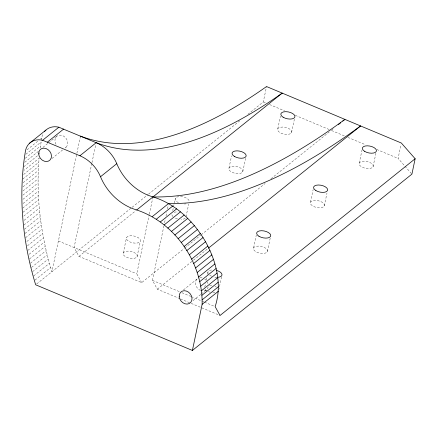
<?xml version="1.0" encoding="UTF-8"?>
<svg xmlns="http://www.w3.org/2000/svg" width="437" height="437" viewBox="0 0 437 437"><rect width="100%" height="100%" fill="white"/><g stroke="black" fill="none" stroke-linecap="round" stroke-linejoin="round"><path stroke-width="0.33" stroke-dasharray="2.19 1.64" d="M80.49 136.131L51.916 271.721C40.717 235.111 35.807 196.399 39.139 158.189L23.931 170.408M39.527 154.124L39.68 152.775M40.231 148.067L41.695 138.065A18.889 15.371 51.2 0 1 43.159 133.651M91.803 163.4L74.072 247.533L78.96 256.377L141.659 282.646L184.223 248.456M91.945 162.733L95.883 144.035M123.289 252.968L126.528 237.591M137.081 256.688A7.183 3.469 11.9 0 0 128.052 251.122A7.183 3.469 11.9 0 0 125.419 256.672A7.183 3.469 11.9 0 0 137.081 256.688L140.326 241.311A7.183 3.469 11.9 0 0 131.291 235.745A7.183 3.469 11.9 0 0 128.664 241.295A7.183 3.469 11.9 0 0 140.326 241.311M141.659 282.646L136.77 273.797L149.203 214.802M149.345 214.141L152.972 196.907M179.902 298.673L157.331 289.212L152.442 280.368L163.897 226.011M164.596 222.695L165.437 218.719M165.994 216.069L166.83 212.092M167.529 208.777L168.371 204.8M172.741 210.579L175.308 198.403M185.998 216.867L188.697 204.052M228.977 168.07L231.544 155.894M204.795 287.114L205.603 283.274M206.28 280.068L206.952 276.867M207.493 274.299L208.034 271.738M242.775 171.79A7.183 3.469 11.9 0 0 233.74 166.229A7.183 3.469 11.9 0 0 231.113 171.774A7.183 3.469 11.9 0 0 242.775 171.79L245.61 158.336M218.724 290.201L221.559 276.741M247.894 114.297L263.298 101.925L266.537 86.548M277.757 128.888L280.456 116.073M253.575 247.932L256.273 235.117M291.555 132.608A7.183 3.469 11.9 0 0 282.521 127.041A7.183 3.469 11.9 0 0 279.893 132.591A7.183 3.469 11.9 0 0 291.555 132.608L294.391 119.154M267.368 251.657A7.183 3.469 11.9 0 0 258.338 246.091A7.183 3.469 11.9 0 0 255.705 251.636A7.183 3.469 11.9 0 0 267.368 251.657L270.203 238.198M310.483 202.216L313.182 189.401M324.281 205.942A7.183 3.469 11.9 0 0 315.246 200.375A7.183 3.469 11.9 0 0 312.619 205.925A7.183 3.469 11.9 0 0 324.281 205.942L326.98 193.127M359.263 163.034L361.962 150.219M373.061 166.759A7.183 3.469 11.9 0 0 364.026 161.193A7.183 3.469 11.9 0 0 361.399 166.737A7.183 3.469 11.9 0 0 373.061 166.759L376.028 152.66M411.463 173.62L398.096 158.402L400.931 144.947M27.007 149.864L38.543 140.594M40.641 138.911L41.695 138.065M25.849 154.266L41.062 142.047M25.275 158.27L40.488 146.051M42.919 147.378L48.163 143.167M48.687 142.746L56.559 136.426M24.767 162.296L38.401 151.344M23.795 166.765L38.478 154.966M23.603 174.494L38.817 162.274M22.817 179.017L38.549 166.377M51.959 158.505L62.972 149.656M65.069 147.968L66.118 147.127M23.134 182.71L38.347 170.49M22.997 186.845L38.205 174.625M22.915 190.991L38.128 178.771M22.899 195.153L38.112 182.934M22.942 199.327L38.156 187.107M23.052 203.511L38.259 191.291M22.697 208.127L38.429 195.486M22.926 212.333L38.658 199.693M23.74 216.124L38.953 203.904M24.095 220.346L39.303 208.127M23.986 224.995L39.718 212.355M24.461 229.234L40.199 216.594M25.002 233.473L40.734 220.832M25.597 237.712L41.335 225.077M26.783 241.541L41.996 229.321M27.504 245.785L42.717 233.566M27.76 250.456L43.498 237.815M29.132 254.285L44.339 242.065M29.508 258.955L45.246 246.315M30.47 263.2L46.207 250.559M31.497 267.439L47.229 254.804M32.578 271.677L48.31 259.037M33.72 275.911L49.457 263.271M34.922 280.139L50.659 267.499M36.708 283.941L131.581 207.728M132.116 207.302L148.05 194.503M148.58 194.077L239.929 120.699M78.96 256.377L135.896 210.65M184.758 248.03L200.72 235.204M201.249 234.778L265.101 183.491M270.951 178.788L331.077 130.494M331.607 130.068L333.202 128.784M157.331 289.212L192.985 260.578M193.515 260.152L207.881 248.609M183.458 289.944L197.092 278.992M193.023 300.645L200.889 294.325M201.413 293.904L206.657 289.693M263.298 101.925L265.805 102.974M269.569 104.552L284.613 110.856M295.27 115.324L329.127 129.505M331.639 130.559L344.804 136.076M347.939 137.387L365.49 144.745M376.776 149.47L398.096 158.402M58.4 240.962L136.77 273.797M152.442 280.368L179.405 291.659M181.912 292.714L190.69 296.39M191.319 296.652L201.348 300.858M201.976 301.12L203.855 301.907M204.483 302.169L213.89 306.108M180.53 298.935L190.565 303.136M191.188 303.398L220.03 315.481M186.009 203.85A7.183 3.469 11.9 0 1 184.338 203.97M178.422 202.642A7.183 3.469 11.9 0 1 175.843 197.715A7.183 3.469 11.9 0 1 184.512 197.3A7.183 3.469 11.9 0 1 189.106 202.129M217.063 277.304A7.183 3.469 11.9 0 1 214.021 276.954M211.683 276.211A7.183 3.469 11.9 0 1 208.979 274.551M208.198 273.589A7.183 3.469 11.9 0 1 212.224 269.908M185.233 218.271A7.183 3.469 11.9 0 1 181.098 219.352M177.449 218.85A7.183 3.469 11.9 0 1 174.674 217.763M173.014 216.594A7.183 3.469 11.9 0 1 171.91 214.676M174.183 212.284A7.183 3.469 11.9 0 1 178.034 212M214.966 292.626A7.183 3.469 11.9 0 1 212.622 292.626M210.175 292.184A7.183 3.469 11.9 0 1 208.438 291.588M206.925 290.823A7.183 3.469 11.9 0 1 204.958 288.966M209.558 285.274A7.183 3.469 11.9 0 1 212.606 285.623M214.944 286.366A7.183 3.469 11.9 0 1 216.457 287.136M208.149 286.967A7.183 5.845 51.2 0 1 203.888 290.982M200.578 290.49A7.183 5.845 51.2 0 1 195.59 284.269A7.183 5.845 51.2 0 1 198.36 278.134M199.862 277.697A7.183 5.845 51.2 0 1 202.621 277.981M204.751 279.079A7.183 5.845 51.2 0 1 206.133 280.325M207.225 281.849A7.183 5.845 51.2 0 1 207.952 283.542M55.991 144.27A7.183 5.845 51.2 0 1 57.821 135.568A7.183 5.845 51.2 0 1 66.686 139.283A7.183 5.845 51.2 0 1 64.856 147.985"/><path stroke-width="0.66" d="M192.4 350.452L202.123 304.316C202.954 263.587 175.625 222.892 136.715 209.968A48.939 39.833 51.2 0 1 100.51 176.745A32.813 26.706 51.2 0 0 79.905 155.763L42.618 140.272A18.889 15.371 51.2 0 0 25.433 151.126C18.004 195.667 22.484 241.737 35.659 284.782L192.4 350.452L411.911 174.128L415.15 158.746L401.335 143.025L266.537 86.548A1056.666 340.543 -67.3 0 1 80.49 136.131M415.15 158.746L220.03 315.481L215.141 306.632C222.4 284.886 216.326 261.206 205.554 241.754C193.81 221.493 175.778 203.882 152.972 196.907A48.939 39.833 51.2 0 1 116.772 163.684A32.813 26.706 51.2 0 0 96.167 142.702L58.88 127.211A18.889 15.371 51.2 0 0 44.372 131.755M29.612 143.178L45.874 130.117M42.618 140.272L58.88 127.211M47.382 142.134L63.638 129.073M79.905 155.763L96.167 142.702A1056.666 340.543 -67.3 0 0 282.215 93.114L152.917 196.972M100.51 176.745L116.772 163.684M136.715 209.968L152.972 196.907A1311.3 422.606 -67.3 0 0 344.908 119.383L342.783 121.093M152.387 216.534L168.649 203.473A1311.3 422.606 -67.3 0 0 360.585 125.949L208.411 248.183M156.43 219.123L172.686 206.062M160.363 221.925L176.624 208.864M164.186 224.924L180.448 211.858M167.884 228.109L184.141 215.048M171.441 231.473L187.702 218.413M174.849 235.008L191.111 221.947M178.099 238.706L194.356 225.645M181.175 242.54L197.437 229.48M184.075 246.517L200.332 233.456M338.522 124.512L340.652 122.802M186.785 250.614L203.041 237.553M189.297 254.815L205.554 241.754M191.603 259.119L207.859 246.053M193.695 263.5L209.957 250.439M195.568 267.947L211.83 254.886M197.218 272.453L213.48 259.392M198.638 276.998L214.9 263.937M199.824 281.57L216.086 268.509M200.769 286.153L217.031 273.092M201.473 290.736L217.735 277.675M201.938 295.297L218.194 282.236M202.151 299.831L218.413 286.77M202.123 304.316L218.38 291.255M216.452 270.394A7.183 3.469 11.9 0 1 221.969 274.414A7.183 3.469 11.9 0 1 217.642 277.293M283.132 117.214A7.183 3.469 11.9 0 0 294.795 117.231A7.183 3.469 11.9 0 0 285.76 111.664A7.183 3.469 11.9 0 0 283.132 117.214M315.858 190.543A7.183 3.469 11.9 0 0 327.521 190.565A7.183 3.469 11.9 0 0 318.486 184.998A7.183 3.469 11.9 0 0 315.858 190.543M234.352 156.397A7.183 3.469 11.9 0 0 246.015 156.413A7.183 3.469 11.9 0 0 236.985 150.847A7.183 3.469 11.9 0 0 234.352 156.397M364.638 151.36A7.183 3.469 11.9 0 0 376.301 151.377A7.183 3.469 11.9 0 0 367.266 145.811A7.183 3.469 11.9 0 0 364.638 151.36M258.95 236.259A7.183 3.469 11.9 0 0 270.612 236.275A7.183 3.469 11.9 0 0 261.577 230.709A7.183 3.469 11.9 0 0 258.95 236.259M38.685 153.895A7.183 5.845 51.2 0 0 48.594 161.045A7.183 5.845 51.2 0 0 47.955 149.574A7.183 5.845 51.2 0 0 38.685 153.895M179.225 296.455A7.183 5.845 51.2 0 0 189.134 303.611A7.183 5.845 51.2 0 0 188.489 292.14A7.183 5.845 51.2 0 0 179.225 296.455"/></g></svg>
